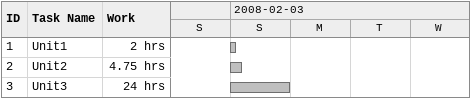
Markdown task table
| ID | Task | Start | Finish | Work (h) |
|---|---|---|---|---|
| 1 | Unit1 | 2008-02-03 | 2008-02-03 | 2 |
| 2 | Unit2 | 2008-02-03 | 2008-02-03 | 4.75 |
| 3 | Unit3 | 2008-02-03 | 2008-02-03 | 24 |
